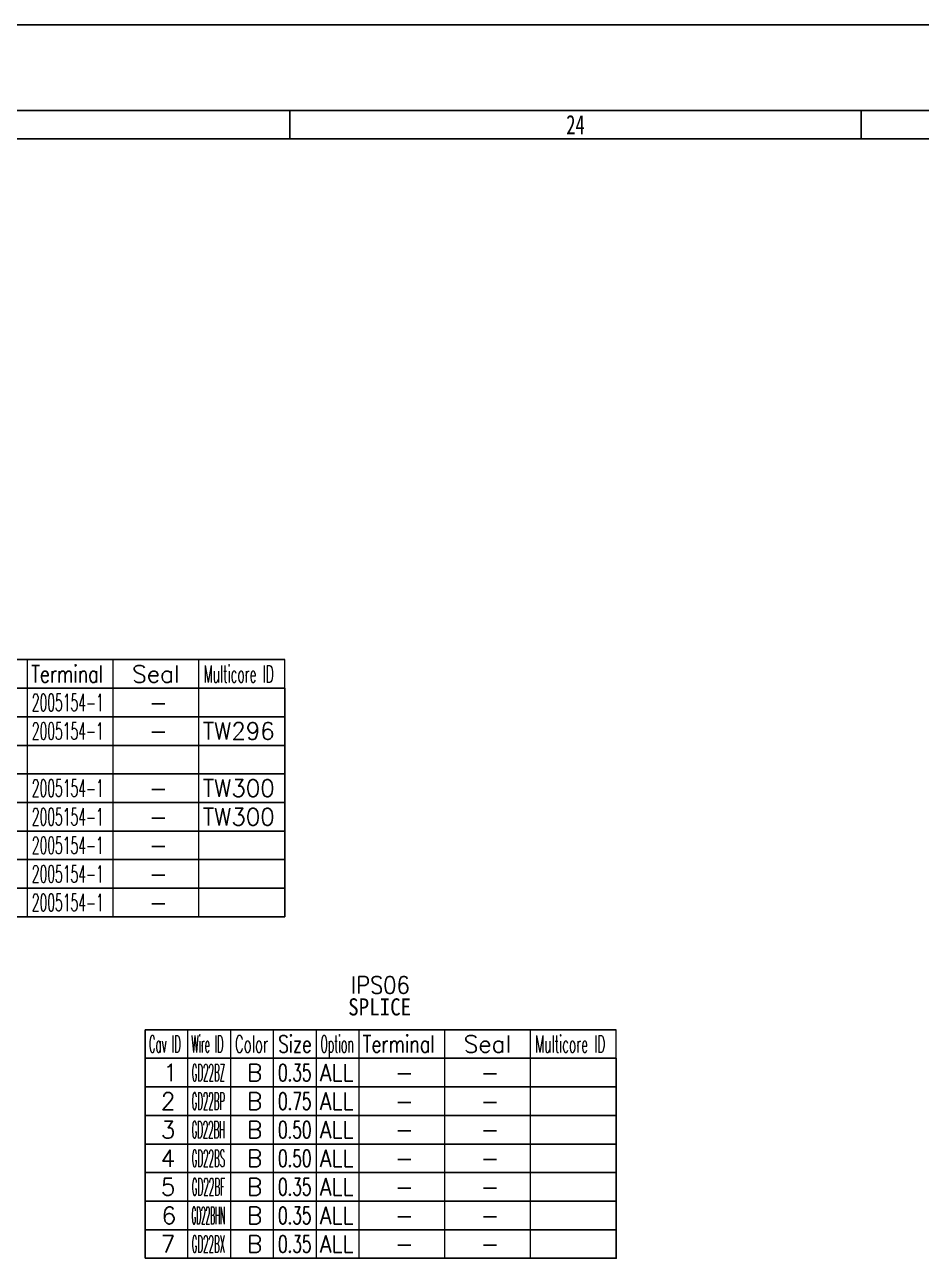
# Model space of a CAD drawing. Header units: inches. Extents: x 47316 to 59086, y 3141 to 11743.
# Drawn here: x 52521.5 to 52678.5, y 8857.6 to 9073.5 of the extents above; entities that cross this region are included whole.
import ezdxf

# ---------------------------------------------------------------- set-up
doc = ezdxf.new("R2010")
doc.units = ezdxf.units.IN
doc.header["$MEASUREMENT"] = 0
doc.styles.add('MtX_FangSong_GB2312', font='')
doc.styles.get("Standard").update_dxf_attribs({"font": ''})
doc.styles.get('MtX_FangSong_GB2312').set_extended_font_data('FangSong_GB2312')
doc.styles.get('Standard').set_extended_font_data('SimSun')

msp = doc.modelspace()

# ---------------------------------------------------------------- linework, layer by layer
at = {"color": 0, "lineweight": -2}
for p, q in [((56191.93, 9073.45), (50247.93, 9073.45)), ((56067.93, 9058.45), (50267.93, 9058.45)), ((52567.93, 9053.45), (52567.93, 9058.45)), ((52667.93, 9053.45), (52667.93, 9058.45)), ((50267.93, 9053.45), (56171.93, 9053.45))]:
    msp.add_line(p, q, dxfattribs=at)
at = {"color": 0, "linetype": 'Continuous', "lineweight": -2}
for p, q in [((52402, 8962.33), (52567, 8962.33)), ((52402, 8957.33), (52567, 8957.33)), ((52542.56, 8897.56), (52625.06, 8897.56)), ((52542.56, 8892.56), (52542.56, 8897.56)), ((52542.56, 8892.56), (52625.06, 8892.56))]:
    msp.add_line(p, q, dxfattribs=at)
at = {"color": 7, "linetype": 'Continuous', "lineweight": 15}
for p, q in [((52522, 8957.33), (52522, 8962.33)), ((52537, 8957.33), (52537, 8962.33)), ((52552, 8957.33), (52552, 8962.33)), ((52567, 8957.33), (52567, 8962.33)), ((52550.06, 8892.56), (52550.06, 8897.56)), ((52557.56, 8892.56), (52557.56, 8897.56)), ((52565.06, 8892.56), (52565.06, 8897.56)), ((52572.56, 8892.56), (52572.56, 8897.56)), ((52580.06, 8892.56), (52580.06, 8897.56)), ((52595.06, 8892.56), (52595.06, 8897.56)), ((52610.06, 8892.56), (52610.06, 8897.56)), ((52625.06, 8892.56), (52625.06, 8897.56))]:
    msp.add_line(p, q, dxfattribs=at)
at = {"color": 102, "linetype": 'Continuous', "lineweight": 15}
for p, q in [((52522, 8952.33), (52522, 8957.33)), ((52537, 8952.33), (52537, 8957.33)), ((52552, 8952.33), (52552, 8957.33)), ((52522, 8947.33), (52522, 8952.33)), ((52537, 8947.33), (52537, 8952.33)), ((52552, 8947.33), (52552, 8952.33)), ((52522, 8942.33), (52522, 8947.33)), ((52537, 8942.33), (52537, 8947.33)), ((52552, 8942.33), (52552, 8947.33)), ((52522, 8937.33), (52522, 8942.33)), ((52537, 8937.33), (52537, 8942.33)), ((52552, 8937.33), (52552, 8942.33)), ((52522, 8932.33), (52522, 8937.33)), ((52537, 8932.33), (52537, 8937.33)), ((52552, 8932.33), (52552, 8937.33)), ((52522, 8927.33), (52522, 8932.33)), ((52537, 8927.33), (52537, 8932.33)), ((52552, 8927.33), (52552, 8932.33)), ((52522, 8922.33), (52522, 8927.33)), ((52537, 8922.33), (52537, 8927.33)), ((52552, 8922.33), (52552, 8927.33)), ((52522, 8917.33), (52522, 8922.33)), ((52537, 8917.33), (52537, 8922.33)), ((52552, 8917.33), (52552, 8922.33)), ((52550.06, 8887.56), (52550.06, 8892.56)), ((52557.56, 8887.56), (52557.56, 8892.56)), ((52565.06, 8887.56), (52565.06, 8892.56)), ((52572.56, 8887.56), (52572.56, 8892.56)), ((52580.06, 8887.56), (52580.06, 8892.56)), ((52595.06, 8887.56), (52595.06, 8892.56)), ((52610.06, 8887.56), (52610.06, 8892.56)), ((52550.06, 8882.56), (52550.06, 8887.56)), ((52557.56, 8882.56), (52557.56, 8887.56)), ((52565.06, 8882.56), (52565.06, 8887.56)), ((52572.56, 8882.56), (52572.56, 8887.56)), ((52580.06, 8882.56), (52580.06, 8887.56)), ((52595.06, 8882.56), (52595.06, 8887.56)), ((52610.06, 8882.56), (52610.06, 8887.56)), ((52550.06, 8877.56), (52550.06, 8882.56)), ((52557.56, 8877.56), (52557.56, 8882.56)), ((52565.06, 8877.56), (52565.06, 8882.56)), ((52572.56, 8877.56), (52572.56, 8882.56)), ((52580.06, 8877.56), (52580.06, 8882.56)), ((52595.06, 8877.56), (52595.06, 8882.56)), ((52610.06, 8877.56), (52610.06, 8882.56)), ((52550.06, 8872.56), (52550.06, 8877.56)), ((52557.56, 8872.56), (52557.56, 8877.56)), ((52565.06, 8872.56), (52565.06, 8877.56)), ((52572.56, 8872.56), (52572.56, 8877.56)), ((52580.06, 8872.56), (52580.06, 8877.56)), ((52595.06, 8872.56), (52595.06, 8877.56)), ((52610.06, 8872.56), (52610.06, 8877.56)), ((52550.06, 8867.56), (52550.06, 8872.56)), ((52557.56, 8867.56), (52557.56, 8872.56)), ((52565.06, 8867.56), (52565.06, 8872.56)), ((52572.56, 8867.56), (52572.56, 8872.56)), ((52580.06, 8867.56), (52580.06, 8872.56)), ((52595.06, 8867.56), (52595.06, 8872.56)), ((52610.06, 8867.56), (52610.06, 8872.56)), ((52550.06, 8862.56), (52550.06, 8867.56)), ((52557.56, 8862.56), (52557.56, 8867.56)), ((52565.06, 8862.56), (52565.06, 8867.56)), ((52572.56, 8862.56), (52572.56, 8867.56)), ((52580.06, 8862.56), (52580.06, 8867.56)), ((52595.06, 8862.56), (52595.06, 8867.56)), ((52610.06, 8862.56), (52610.06, 8867.56)), ((52550.06, 8857.56), (52550.06, 8862.56)), ((52557.56, 8857.56), (52557.56, 8862.56)), ((52565.06, 8857.56), (52565.06, 8862.56)), ((52572.56, 8857.56), (52572.56, 8862.56)), ((52580.06, 8857.56), (52580.06, 8862.56)), ((52595.06, 8857.56), (52595.06, 8862.56)), ((52610.06, 8857.56), (52610.06, 8862.56))]:
    msp.add_line(p, q, dxfattribs=at)
at = {"color": 0, "linetype": 'Continuous', "lineweight": -2}
for points in [[(52484.5, 8952.33), (52484.5, 8957.33), (52567, 8957.33), (52567, 8952.33)], [(52484.5, 8947.33), (52484.5, 8952.33), (52567, 8952.33), (52567, 8947.33)], [(52484.5, 8942.33), (52484.5, 8947.33), (52567, 8947.33), (52567, 8942.33)], [(52484.5, 8937.33), (52484.5, 8942.33), (52567, 8942.33), (52567, 8937.33)], [(52484.5, 8932.33), (52484.5, 8937.33), (52567, 8937.33), (52567, 8932.33)], [(52484.5, 8927.33), (52484.5, 8932.33), (52567, 8932.33), (52567, 8927.33)], [(52484.5, 8922.33), (52484.5, 8927.33), (52567, 8927.33), (52567, 8922.33)], [(52484.5, 8917.33), (52484.5, 8922.33), (52567, 8922.33), (52567, 8917.33)], [(52542.56, 8887.56), (52542.56, 8892.56), (52625.06, 8892.56), (52625.06, 8887.56)], [(52542.56, 8882.56), (52542.56, 8887.56), (52625.06, 8887.56), (52625.06, 8882.56)], [(52542.56, 8877.56), (52542.56, 8882.56), (52625.06, 8882.56), (52625.06, 8877.56)], [(52542.56, 8872.56), (52542.56, 8877.56), (52625.06, 8877.56), (52625.06, 8872.56)], [(52542.56, 8867.56), (52542.56, 8872.56), (52625.06, 8872.56), (52625.06, 8867.56)], [(52542.56, 8862.56), (52542.56, 8867.56), (52625.06, 8867.56), (52625.06, 8862.56)], [(52542.56, 8857.56), (52542.56, 8862.56), (52625.06, 8862.56), (52625.06, 8857.56)]]:
    msp.add_lwpolyline(points, close=True, dxfattribs=at)

# ---------------------------------------------------------------- texts
at = {"color": 0, "lineweight": -2, "style": 'MtX_FangSong_GB2312', "width": 0.7}
msp.add_text('24', height=3.4, dxfattribs=at).set_placement((52616.3, 9054.25))
at = {"color": 7, "linetype": 'Continuous', "lineweight": 15, "char_height": 3, "attachment_point": 1}
for s, insert, width in [('\\Fromans.shx;\\W0.7480916031;\\T1.0000000000;\\o\\lTerminal', (52522.61, 8961.33), 14), ('\\Fromans.shx;\\W1.0000000000;\\T1.0000000000;\\o\\lSeal', (52540.29, 8961.33), 9.2857), ('\\Fromans.shx;\\W0.5185185185;\\T1.0000000000;\\o\\lMulticore ID', (52552.8, 8961.33), 14), ('\\Fromans.shx;\\W0.4292452830;\\T1.0000000000;\\o\\lCav ID', (52543.24, 8896.56), 6.5), ('\\Fromans.shx;\\W0.4026548673;\\T1.0000000000;\\o\\lWire ID', (52550.67, 8896.56), 6.5), ('\\Fromans.shx;\\W0.5687500000;\\T1.0000000000;\\o\\lColor', (52558.3, 8896.56), 6.5), ('\\Fromans.shx;\\W0.7222222222;\\T1.0000000000;\\o\\lSize', (52565.87, 8896.56), 6.5), ('\\Fromans.shx;\\W0.4595959596;\\T1.0000000000;\\o\\lOption', (52573.25, 8896.56), 6.5), ('\\Fromans.shx;\\W0.7480916031;\\T1.0000000000;\\o\\lTerminal', (52580.66, 8896.56), 14), ('\\Fromans.shx;\\W1.0000000000;\\T1.0000000000;\\o\\lSeal', (52598.34, 8896.56), 9.2857), ('\\Fromans.shx;\\W0.5185185185;\\T1.0000000000;\\o\\lMulticore ID', (52610.85, 8896.56), 14), ('\\Fromans.shx;\\W1.0000000000;\\T1.0000000000;\\o\\l1', (52545.74, 8891.56), 2.8571), ('\\Fromans.shx;\\W1.0000000000;\\T1.0000000000;\\o\\l2', (52545.31, 8886.56), 2.8571), ('\\Fromans.shx;\\W1.0000000000;\\T1.0000000000;\\o\\l3', (52545.31, 8881.56), 2.8571), ('\\Fromans.shx;\\W1.0000000000;\\T1.0000000000;\\o\\l4', (52545.31, 8876.56), 2.8571), ('\\Fromans.shx;\\W1.0000000000;\\T1.0000000000;\\o\\l5', (52545.31, 8871.56), 2.8571), ('\\Fromans.shx;\\W1.0000000000;\\T1.0000000000;\\o\\l6', (52545.45, 8866.56), 2.8571), ('\\Fromans.shx;\\W1.0000000000;\\T1.0000000000;\\o\\l7', (52545.31, 8861.56), 2.8571)]:
    msp.add_mtext(s, dxfattribs=dict(at, insert=insert, width=width))
at = {"color": 21, "linetype": 'Continuous', "lineweight": 15, "char_height": 3, "attachment_point": 1}
for s, insert, width in [('\\Fromans.shx;\\W0.5268817204;\\T1.0000000000;\\o\\l2005154-1', (52522.73, 8956.33), 14), ('\\Fromans.shx;\\W0.5268817204;\\T1.0000000000;\\o\\l2005154-1', (52522.73, 8951.33), 14), ('\\Fromans.shx;\\W0.9800000000;\\T1.0000000000;\\o\\lTW296', (52552.64, 8951.33), 14), ('\\Fromans.shx;\\W0.5268817204;\\T1.0000000000;\\o\\l2005154-1', (52522.73, 8941.33), 14), ('\\Fromans.shx;\\W0.9800000000;\\T1.0000000000;\\o\\lTW300', (52552.64, 8941.33), 14), ('\\Fromans.shx;\\W0.5268817204;\\T1.0000000000;\\o\\l2005154-1', (52522.73, 8936.33), 14), ('\\Fromans.shx;\\W0.9800000000;\\T1.0000000000;\\o\\lTW300', (52552.64, 8936.33), 14), ('\\Fromans.shx;\\W0.5268817204;\\T1.0000000000;\\o\\l2005154-1', (52522.73, 8931.33), 14), ('\\Fromans.shx;\\W0.5268817204;\\T1.0000000000;\\o\\l2005154-1', (52522.73, 8926.33), 14), ('\\Fromans.shx;\\W0.5268817204;\\T1.0000000000;\\o\\l2005154-1', (52522.73, 8921.33), 14), ('\\Fromans.shx;\\W0.3699186992;\\T1.0000000000;\\o\\lGD22BZ', (52550.72, 8891.56), 6.5), ('\\Fromans.shx;\\W0.6500000000;\\T1.0000000000;\\o\\l0.35', (52565.84, 8891.56), 6.5), ('\\Fromans.shx;\\W1.0000000000;\\T1.0000000000;\\o\\l-', (52586.27, 8891.56), 3.7143), ('\\Fromans.shx;\\W0.3669354839;\\T1.0000000000;\\o\\lGD22BP', (52550.71, 8886.56), 6.5), ('\\Fromans.shx;\\W0.6500000000;\\T1.0000000000;\\o\\l0.75', (52565.84, 8886.56), 6.5), ('\\Fromans.shx;\\W1.0000000000;\\T1.0000000000;\\o\\l-', (52586.27, 8886.56), 3.7143), ('\\Fromans.shx;\\W0.3640000000;\\T1.0000000000;\\o\\lGD22BH', (52550.71, 8881.56), 6.5), ('\\Fromans.shx;\\W0.6500000000;\\T1.0000000000;\\o\\l0.50', (52565.84, 8881.56), 6.5), ('\\Fromans.shx;\\W1.0000000000;\\T1.0000000000;\\o\\l-', (52586.27, 8881.56), 3.7143), ('\\Fromans.shx;\\W0.3699186992;\\T1.0000000000;\\o\\lGD22BS', (52550.72, 8876.56), 6.5), ('\\Fromans.shx;\\W0.6500000000;\\T1.0000000000;\\o\\l0.50', (52565.84, 8876.56), 6.5), ('\\Fromans.shx;\\W1.0000000000;\\T1.0000000000;\\o\\l-', (52586.27, 8876.56), 3.7143), ('\\Fromans.shx;\\W0.3760330579;\\T1.0000000000;\\o\\lGD22BF', (52550.72, 8871.56), 6.5), ('\\Fromans.shx;\\W0.6500000000;\\T1.0000000000;\\o\\l0.35', (52565.84, 8871.56), 6.5), ('\\Fromans.shx;\\W1.0000000000;\\T1.0000000000;\\o\\l-', (52586.27, 8871.56), 3.7143), ('\\Fromans.shx;\\W0.3095238095;\\T1.0000000000;\\o\\lGD22BHN', (52550.69, 8866.56), 6.5), ('\\Fromans.shx;\\W0.6500000000;\\T1.0000000000;\\o\\l0.35', (52565.84, 8866.56), 6.5), ('\\Fromans.shx;\\W1.0000000000;\\T1.0000000000;\\o\\l-', (52586.27, 8866.56), 3.7143), ('\\Fromans.shx;\\W0.3699186992;\\T1.0000000000;\\o\\lGD22BX', (52550.72, 8861.56), 6.5), ('\\Fromans.shx;\\W0.6500000000;\\T1.0000000000;\\o\\l0.35', (52565.84, 8861.56), 6.5), ('\\Fromans.shx;\\W1.0000000000;\\T1.0000000000;\\o\\l-', (52586.27, 8861.56), 3.7143)]:
    msp.add_mtext(s, dxfattribs=dict(at, insert=insert, width=width))
at = {"color": 140, "linetype": 'Continuous', "lineweight": 15, "char_height": 3, "attachment_point": 1}
for s, insert, width in [('\\Fromans.shx;\\W1.0000000000;\\T1.0000000000;\\o\\l-', (52543.22, 8956.33), 3.7143), ('\\Fromans.shx;\\W1.0000000000;\\T1.0000000000;\\o\\l-', (52543.22, 8951.33), 3.7143), ('\\Fromans.shx;\\W1.0000000000;\\T1.0000000000;\\o\\l-', (52543.22, 8941.33), 3.7143), ('\\Fromans.shx;\\W1.0000000000;\\T1.0000000000;\\o\\l-', (52543.22, 8936.33), 3.7143), ('\\Fromans.shx;\\W1.0000000000;\\T1.0000000000;\\o\\l-', (52543.22, 8931.33), 3.7143), ('\\Fromans.shx;\\W1.0000000000;\\T1.0000000000;\\o\\l-', (52543.22, 8926.33), 3.7143), ('\\Fromans.shx;\\W1.0000000000;\\T1.0000000000;\\o\\l-', (52543.22, 8921.33), 3.7143), ('\\Fromans.shx;\\W1.0000000000;\\T1.0000000000;\\o\\lB', (52560.38, 8891.56), 3), ('\\Fromans.shx;\\W0.8750000000;\\T1.0000000000;\\o\\lALL', (52573.18, 8891.56), 6.5), ('\\Fromans.shx;\\W1.0000000000;\\T1.0000000000;\\o\\l-', (52601.27, 8891.56), 3.7143), ('\\Fromans.shx;\\W1.0000000000;\\T1.0000000000;\\o\\lB', (52560.38, 8886.56), 3), ('\\Fromans.shx;\\W0.8750000000;\\T1.0000000000;\\o\\lALL', (52573.18, 8886.56), 6.5), ('\\Fromans.shx;\\W1.0000000000;\\T1.0000000000;\\o\\l-', (52601.27, 8886.56), 3.7143), ('\\Fromans.shx;\\W1.0000000000;\\T1.0000000000;\\o\\lB', (52560.38, 8881.56), 3), ('\\Fromans.shx;\\W0.8750000000;\\T1.0000000000;\\o\\lALL', (52573.18, 8881.56), 6.5), ('\\Fromans.shx;\\W1.0000000000;\\T1.0000000000;\\o\\l-', (52601.27, 8881.56), 3.7143), ('\\Fromans.shx;\\W1.0000000000;\\T1.0000000000;\\o\\lB', (52560.38, 8876.56), 3), ('\\Fromans.shx;\\W0.8750000000;\\T1.0000000000;\\o\\lALL', (52573.18, 8876.56), 6.5), ('\\Fromans.shx;\\W1.0000000000;\\T1.0000000000;\\o\\l-', (52601.27, 8876.56), 3.7143), ('\\Fromans.shx;\\W1.0000000000;\\T1.0000000000;\\o\\lB', (52560.38, 8871.56), 3), ('\\Fromans.shx;\\W0.8750000000;\\T1.0000000000;\\o\\lALL', (52573.18, 8871.56), 6.5), ('\\Fromans.shx;\\W1.0000000000;\\T1.0000000000;\\o\\l-', (52601.27, 8871.56), 3.7143), ('\\Fromans.shx;\\W1.0000000000;\\T1.0000000000;\\o\\lB', (52560.38, 8866.56), 3), ('\\Fromans.shx;\\W0.8750000000;\\T1.0000000000;\\o\\lALL', (52573.18, 8866.56), 6.5), ('\\Fromans.shx;\\W1.0000000000;\\T1.0000000000;\\o\\l-', (52601.27, 8866.56), 3.7143), ('\\Fromans.shx;\\W1.0000000000;\\T1.0000000000;\\o\\lB', (52560.38, 8861.56), 3), ('\\Fromans.shx;\\W0.8750000000;\\T1.0000000000;\\o\\lALL', (52573.18, 8861.56), 6.5), ('\\Fromans.shx;\\W1.0000000000;\\T1.0000000000;\\o\\l-', (52601.27, 8861.56), 3.7143)]:
    msp.add_mtext(s, dxfattribs=dict(at, insert=insert, width=width))
at = {"color": 6, "linetype": 'Continuous', "lineweight": 20, "char_height": 3, "attachment_point": 1}
for s, insert, width in [('\\Fromans.shx;\\W0.9000000000;\\T1.0000000000;\\o\\lIPS06', (52578.6, 8906.88), 11.4429), ('\\f黑体|b0|i0|c1|p0;\\W0.9000000000;\\T1.0000000000;\\o\\lSPLICE', (52578.12, 8903.06), 11.6494)]:
    msp.add_mtext(s, dxfattribs=dict(at, insert=insert, width=width))

doc.saveas('drawing.dxf')
